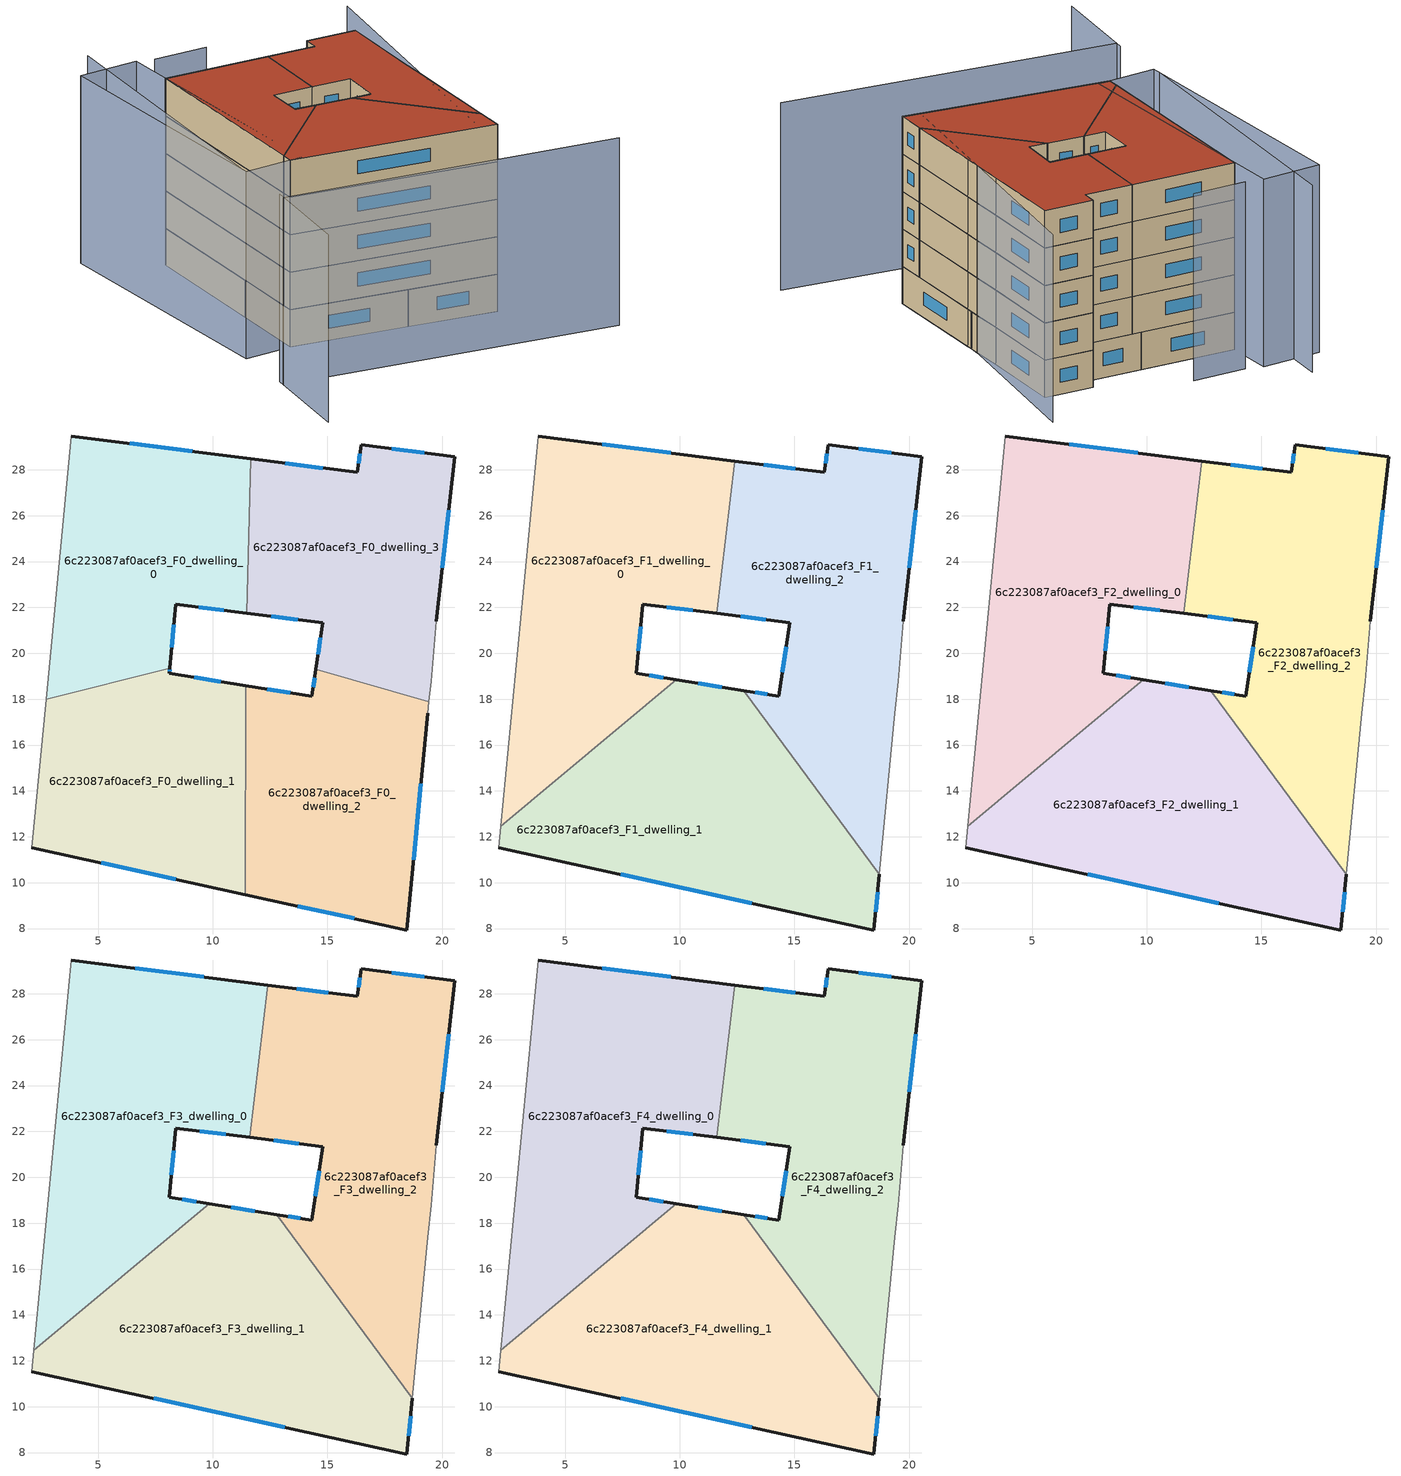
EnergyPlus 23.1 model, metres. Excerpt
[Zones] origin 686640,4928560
6c223087af0acef3_F0_dwelling_0
 floor ground (EU_floor_Construction): 11.48,21.75 11.66,28.48 3.83,29.48 2.73,18 8.13,19.36 8.39,22.15 z0
 wall outside (EU_wall_Construction): 11.48,21.75 8.39,22.15 8.13,19.36 / 3.83,29.48 11.66,28.48 z0:3
 wall adiabatic (EU_wall_Construction): 2.73,18 3.83,29.48 z0:3
 wall to 6c223087af0acef3_F0_dwelling_3 (EU_wall_Construction): 11.66,28.48 11.48,21.75 z0:3
 wall to 6c223087af0acef3_F0_dwelling_1 (EU_wall_Construction): 8.13,19.36 2.73,18 z0:3
 window (EU_Window_Construction): 10.48,21.88 9.4,22.02 / 8.31,21.24 8.22,20.26 / 6.38,29.15 9.11,28.8 z0.98:2.02
6c223087af0acef3_F0_dwelling_1
 floor ground (EU_floor_Construction): 11.42,9.48 11.44,18.59 8.11,19.14 8.13,19.36 2.73,18 2.11,11.53 z0
 wall outside (EU_wall_Construction): 8.13,19.36 8.11,19.14 11.44,18.59 / 11.42,9.48 2.11,11.53 z0:3
 wall adiabatic (EU_wall_Construction): 2.11,11.53 2.73,18 z0:3
 wall to 6c223087af0acef3_F0_dwelling_2 (EU_wall_Construction): 11.44,18.59 11.42,9.48 z0:3
 window (EU_Window_Construction): 8.12,19.29 8.12,19.21 / 9.19,18.96 10.36,18.77 / 8.39,10.15 5.14,10.86 z0.98:2.02
6c223087af0acef3_F0_dwelling_2
 floor ground (EU_floor_Construction): 18.47,7.94 19.37,17.39 19.43,17.9 14.49,19.31 14.32,18.13 11.44,18.59 11.42,9.48 z0
 wall outside (EU_wall_Construction): 11.44,18.59 14.32,18.13 14.49,19.31 / 19.37,17.39 18.47,7.94 11.42,9.48 z0:3
 wall adiabatic (EU_wall_Construction): 19.43,17.9 19.37,17.39 z0:3
 wall to 6c223087af0acef3_F0_dwelling_3 (EU_wall_Construction): 14.49,19.31 19.43,17.9 z0:3
 window (EU_Window_Construction): 16.18,8.44 13.71,8.98 / 12.38,18.44 13.38,18.28 / 14.38,18.51 14.44,18.93 / 19.08,14.31 18.76,11.01 z0.98:2.02
6c223087af0acef3_F0_dwelling_3
 floor ground (EU_floor_Construction): 19.43,17.9 19.52,18.77 19.75,21.41 20.55,28.58 16.47,29.1 16.31,27.89 11.66,28.48 11.48,21.75 14.79,21.34 14.49,19.31 z0
 wall outside (EU_wall_Construction): 14.49,19.31 14.79,21.34 11.48,21.75 / 11.66,28.48 16.31,27.89 16.47,29.1 20.55,28.58 19.75,21.41 z0:3
 wall adiabatic (EU_wall_Construction): 19.75,21.41 19.52,18.77 19.43,17.9 z0:3
 window (EU_Window_Construction): 14.59,19.97 14.69,20.68 / 13.71,21.47 12.56,21.62 / 13.17,28.29 14.8,28.08 / 16.36,28.28 16.42,28.7 / 17.8,28.93 19.22,28.75 / 20.29,26.24 20.01,23.74 z0.98:2.02
6c223087af0acef3_F1_dwelling_0
 floor to 6c223087af0acef3_F0_dwelling_0 (EU_floor_Construction): 11.48,21.75 11.66,28.48 3.83,29.48 2.73,18 8.13,19.36 8.39,22.15 z3
 floor to 6c223087af0acef3_F0_dwelling_3 (EU_floor_Construction): 11.62,21.74 12.39,28.38 11.66,28.48 11.48,21.75 z3
 floor to 6c223087af0acef3_F0_dwelling_1 (EU_floor_Construction): 9.85,18.85 8.11,19.14 8.13,19.36 2.73,18 2.2,12.45 z3
 wall outside (EU_wall_Construction): 11.62,21.74 8.39,22.15 8.11,19.14 9.85,18.85 / 3.83,29.48 12.39,28.38 z3:6
 wall adiabatic (EU_wall_Construction): 2.2,12.45 3.83,29.48 z3:6
 wall to 6c223087af0acef3_F1_dwelling_2 (EU_wall_Construction): 12.39,28.38 11.62,21.74 z3:6
 wall to 6c223087af0acef3_F1_dwelling_1 (EU_wall_Construction): 9.85,18.85 2.2,12.45 z3:6
 window (EU_Window_Construction): 10.57,21.87 9.44,22.01 / 8.3,21.17 8.2,20.11 / 8.67,19.04 9.28,18.95 / 6.61,29.12 9.61,28.74 z3.98:5.02
6c223087af0acef3_F1_dwelling_1
 floor to 6c223087af0acef3_F0_dwelling_1 (EU_floor_Construction): 11.42,9.48 11.44,18.59 9.85,18.85 2.2,12.45 2.11,11.53 z3
 floor to 6c223087af0acef3_F0_dwelling_2 (EU_floor_Construction): 18.47,7.94 18.7,10.38 12.78,18.38 11.44,18.59 11.42,9.48 z3
 wall outside (EU_wall_Construction): 9.85,18.85 12.78,18.38 / 18.7,10.38 18.47,7.94 2.11,11.53 z3:6
 wall adiabatic (EU_wall_Construction): 2.11,11.53 2.2,12.45 z3:6
 wall to 6c223087af0acef3_F1_dwelling_2 (EU_wall_Construction): 12.78,18.38 18.7,10.38 z3:6
 window (EU_Window_Construction): 10.8,18.7 11.83,18.53 / 18.63,9.58 18.55,8.73 / 13.15,9.1 7.43,10.36 z3.98:5.02
6c223087af0acef3_F1_dwelling_2
 floor to 6c223087af0acef3_F0_dwelling_3 (EU_floor_Construction): 19.43,17.9 19.52,18.77 19.75,21.41 20.55,28.58 16.47,29.1 16.31,27.89 12.39,28.38 11.62,21.74 14.79,21.34 14.49,19.31 z3
 floor to 6c223087af0acef3_F0_dwelling_2 (EU_floor_Construction): 18.7,10.38 19.37,17.39 19.43,17.9 14.49,19.31 14.32,18.13 12.78,18.38 z3
 wall outside (EU_wall_Construction): 12.78,18.38 14.32,18.13 14.79,21.34 11.62,21.74 / 12.39,28.38 16.31,27.89 16.47,29.1 20.55,28.58 19.75,21.41 z3:6
 wall adiabatic (EU_wall_Construction): 19.75,21.41 19.52,18.77 19.37,17.39 18.7,10.38 z3:6
 window (EU_Window_Construction): 13.28,18.29 13.82,18.21 / 14.47,19.17 14.64,20.29 / 13.76,21.47 12.65,21.61 / 13.66,28.22 15.04,28.05 / 16.36,28.28 16.42,28.7 / 17.8,28.93 19.22,28.75 / 20.29,26.24 20.01,23.74 z3.98:5.02
6c223087af0acef3_F2_dwelling_0
 floor to 6c223087af0acef3_F1_dwelling_0 (EU_floor_Construction): 9.85,18.85 8.11,19.14 8.39,22.15 11.62,21.74 12.39,28.38 3.83,29.48 2.2,12.45 z6
 wall outside (EU_wall_Construction): 11.62,21.74 8.39,22.15 8.11,19.14 9.85,18.85 / 3.83,29.48 12.39,28.38 z6:9
 wall adiabatic (EU_wall_Construction): 2.2,12.45 3.83,29.48 z6:9
 wall to 6c223087af0acef3_F2_dwelling_2 (EU_wall_Construction): 12.39,28.38 11.62,21.74 z6:9
 wall to 6c223087af0acef3_F2_dwelling_1 (EU_wall_Construction): 9.85,18.85 2.2,12.45 z6:9
 window (EU_Window_Construction): 10.57,21.87 9.44,22.01 / 8.3,21.17 8.2,20.11 / 8.67,19.04 9.28,18.95 / 6.61,29.12 9.61,28.74 z6.98:8.02
6c223087af0acef3_F2_dwelling_1
 floor to 6c223087af0acef3_F1_dwelling_1 (EU_floor_Construction): 18.47,7.94 18.7,10.38 12.78,18.38 9.85,18.85 2.2,12.45 2.11,11.53 z6
 wall outside (EU_wall_Construction): 9.85,18.85 12.78,18.38 / 18.7,10.38 18.47,7.94 2.11,11.53 z6:9
 wall adiabatic (EU_wall_Construction): 2.11,11.53 2.2,12.45 z6:9
 wall to 6c223087af0acef3_F2_dwelling_2 (EU_wall_Construction): 12.78,18.38 18.7,10.38 z6:9
 window (EU_Window_Construction): 10.8,18.7 11.83,18.53 / 18.63,9.58 18.55,8.73 / 13.15,9.1 7.43,10.36 z6.98:8.02
6c223087af0acef3_F2_dwelling_2
 floor to 6c223087af0acef3_F1_dwelling_2 (EU_floor_Construction): 18.7,10.38 19.37,17.39 19.52,18.77 19.75,21.41 20.55,28.58 16.47,29.1 16.31,27.89 12.39,28.38 11.62,21.74 14.79,21.34 14.32,18.13 12.78,18.38 z6
 wall outside (EU_wall_Construction): 12.78,18.38 14.32,18.13 14.79,21.34 11.62,21.74 / 12.39,28.38 16.31,27.89 16.47,29.1 20.55,28.58 19.75,21.41 z6:9
 wall adiabatic (EU_wall_Construction): 19.75,21.41 19.52,18.77 19.37,17.39 18.7,10.38 z6:9
 window (EU_Window_Construction): 13.28,18.29 13.82,18.21 / 14.47,19.17 14.64,20.29 / 13.76,21.47 12.65,21.61 / 13.66,28.22 15.04,28.05 / 16.36,28.28 16.42,28.7 / 17.8,28.93 19.22,28.75 / 20.29,26.24 20.01,23.74 z6.98:8.02
6c223087af0acef3_F3_dwelling_0
 floor to 6c223087af0acef3_F2_dwelling_0 (EU_floor_Construction): 9.85,18.85 8.11,19.14 8.39,22.15 11.62,21.74 12.39,28.38 3.83,29.48 2.2,12.45 z9
 wall outside (EU_wall_Construction): 11.62,21.74 8.39,22.15 8.11,19.14 9.85,18.85 / 3.83,29.48 12.39,28.38 z9:12
 wall adiabatic (EU_wall_Construction): 2.2,12.45 3.83,29.48 z9:12
 wall to 6c223087af0acef3_F3_dwelling_2 (EU_wall_Construction): 12.39,28.38 11.62,21.74 z9:12
 wall to 6c223087af0acef3_F3_dwelling_1 (EU_wall_Construction): 9.85,18.85 2.2,12.45 z9:12
 window (EU_Window_Construction): 10.57,21.87 9.44,22.01 / 8.3,21.17 8.2,20.11 / 8.67,19.04 9.28,18.95 / 6.61,29.12 9.61,28.74 z9.98:11.02
6c223087af0acef3_F3_dwelling_1
 floor to 6c223087af0acef3_F2_dwelling_1 (EU_floor_Construction): 18.47,7.94 18.7,10.38 12.78,18.38 9.85,18.85 2.2,12.45 2.11,11.53 z9
 wall outside (EU_wall_Construction): 9.85,18.85 12.78,18.38 / 18.7,10.38 18.47,7.94 2.11,11.53 z9:12
 wall adiabatic (EU_wall_Construction): 2.11,11.53 2.2,12.45 z9:12
 wall to 6c223087af0acef3_F3_dwelling_2 (EU_wall_Construction): 12.78,18.38 18.7,10.38 z9:12
 window (EU_Window_Construction): 10.8,18.7 11.83,18.53 / 18.63,9.58 18.55,8.73 / 13.15,9.1 7.43,10.36 z9.98:11.02
6c223087af0acef3_F3_dwelling_2
 floor to 6c223087af0acef3_F2_dwelling_2 (EU_floor_Construction): 18.7,10.38 19.37,17.39 19.52,18.77 19.75,21.41 20.55,28.58 16.47,29.1 16.31,27.89 12.39,28.38 11.62,21.74 14.79,21.34 14.32,18.13 12.78,18.38 z9
 wall outside (EU_wall_Construction): 12.78,18.38 14.32,18.13 14.79,21.34 11.62,21.74 / 12.39,28.38 16.31,27.89 16.47,29.1 20.55,28.58 19.75,21.41 z9:12
 wall adiabatic (EU_wall_Construction): 19.75,21.41 19.52,18.77 19.37,17.39 18.7,10.38 z9:12
 window (EU_Window_Construction): 13.28,18.29 13.82,18.21 / 14.47,19.17 14.64,20.29 / 13.76,21.47 12.65,21.61 / 13.66,28.22 15.04,28.05 / 16.36,28.28 16.42,28.7 / 17.8,28.93 19.22,28.75 / 20.29,26.24 20.01,23.74 z9.98:11.02
6c223087af0acef3_F4_dwelling_0
 floor to 6c223087af0acef3_F3_dwelling_0 (EU_floor_Construction): 9.85,18.85 8.11,19.14 8.39,22.15 11.62,21.74 12.39,28.38 3.83,29.48 2.2,12.45 z12
 wall outside (EU_wall_Construction): 11.62,21.74 8.39,22.15 8.11,19.14 9.85,18.85 / 3.83,29.48 12.39,28.38 z12:15
 wall adiabatic (EU_wall_Construction): 2.2,12.45 3.83,29.48 z12:15
 wall to 6c223087af0acef3_F4_dwelling_2 (EU_wall_Construction): 12.39,28.38 11.62,21.74 z12:15
 wall to 6c223087af0acef3_F4_dwelling_1 (EU_wall_Construction): 9.85,18.85 2.2,12.45 z12:15
 window (EU_Window_Construction): 10.57,21.87 9.44,22.01 / 8.3,21.17 8.2,20.11 / 8.67,19.04 9.28,18.95 / 6.61,29.12 9.61,28.74 z12.98:14.02
 roof outside (EU_roof_Construction): 12.39,28.38 11.62,21.74 8.39,22.15 8.11,19.14 9.85,18.85 2.2,12.45 3.83,29.48 z15
6c223087af0acef3_F4_dwelling_1
 floor to 6c223087af0acef3_F3_dwelling_1 (EU_floor_Construction): 18.47,7.94 18.7,10.38 12.78,18.38 9.85,18.85 2.2,12.45 2.11,11.53 z12
 wall outside (EU_wall_Construction): 9.85,18.85 12.78,18.38 / 18.7,10.38 18.47,7.94 2.11,11.53 z12:15
 wall adiabatic (EU_wall_Construction): 2.11,11.53 2.2,12.45 z12:15
 wall to 6c223087af0acef3_F4_dwelling_2 (EU_wall_Construction): 12.78,18.38 18.7,10.38 z12:15
 window (EU_Window_Construction): 10.8,18.7 11.83,18.53 / 18.63,9.58 18.55,8.73 / 13.15,9.1 7.43,10.36 z12.98:14.02
 roof outside (EU_roof_Construction): 12.78,18.38 18.7,10.38 18.47,7.94 2.11,11.53 2.2,12.45 9.85,18.85 z15
6c223087af0acef3_F4_dwelling_2
 floor to 6c223087af0acef3_F3_dwelling_2 (EU_floor_Construction): 18.7,10.38 19.37,17.39 19.52,18.77 19.75,21.41 20.55,28.58 16.47,29.1 16.31,27.89 12.39,28.38 11.62,21.74 14.79,21.34 14.32,18.13 12.78,18.38 z12
 wall outside (EU_wall_Construction): 12.78,18.38 14.32,18.13 14.79,21.34 11.62,21.74 / 12.39,28.38 16.31,27.89 16.47,29.1 20.55,28.58 19.75,21.41 z12:15
 wall adiabatic (EU_wall_Construction): 19.75,21.41 19.52,18.77 19.37,17.39 18.7,10.38 z12:15
 window (EU_Window_Construction): 13.28,18.29 13.82,18.21 / 14.47,19.17 14.64,20.29 / 13.76,21.47 12.65,21.61 / 13.66,28.22 15.04,28.05 / 16.36,28.28 16.42,28.7 / 17.8,28.93 19.22,28.75 / 20.29,26.24 20.01,23.74 z12.98:14.02
 roof outside (EU_roof_Construction): 20.55,28.58 19.75,21.41 19.52,18.77 19.37,17.39 18.7,10.38 12.78,18.38 14.32,18.13 14.79,21.34 11.62,21.74 12.39,28.38 16.31,27.89 16.47,29.1 z15
shading: -2.5,6.09 24.19,0.6 / -2.38,6.72 -4,-1.57 / 1.72,36.33 -1.78,12.39 / 9.76,32.48 5.35,32.86 / 17.19,8.8 22.75,32.62 / -1.81,11.68 -0.94,33.51 / -0.94,33.51 3.98,33.31 / 3.98,33.31 3.11,11.49 / 3.11,11.49 -1.81,11.68 z0:15
[Building]
EU S2 Campaign: North Axis=0; Terrain=City; Solar Distribution=FullExterior
[Site:Location]
Bologna: Latitude=44.5; Longitude=11.25; Time Zone=1; Elevation=37
[SizingPeriod:WeatherFileDays]
AnnualSizingPeriod: Begin Month=1; Begin Day of Month=1; End Month=12; End Day of Month=31; Day of Week for Start Day=Monday; Use Weather File Daylight Saving Period=No; Use Weather File Rain and Snow Indicators=No
[MATERIAL]
EU_InternalMass_Material: Roughness=MediumRough; Thickness=0.1; Conductivity=1; Density=1800; Specific Heat=900; Thermal Absorptance=0.9; Solar Absorptance=0.7; Visible Absorptance=0.7
[MATERIAL:NOMASS] Roughness=MediumRough; Thermal Absorptance=0.9; Solar Absorptance=0.7; Visible Absorptance=0.7
Name | Thermal Resistance
EU_wall_NoMass | 0.905828
EU_roof_NoMass | 0.37593
EU_floor_NoMass | 0.67114
[WINDOWMATERIAL:SIMPLEGLAZINGSYSTEM]
EU_Window_SimpleGlazing: UFactor=4.52486; Solar Heat Gain Coefficient=0.85; Visible Transmittance=0.85
[CONSTRUCTION]
EU_wall_Construction: EU_wall_NoMass
EU_roof_Construction: EU_roof_NoMass
EU_floor_Construction: EU_floor_NoMass
EU_InternalMass_Construction: EU_InternalMass_Material
EU_Window_Construction: EU_Window_SimpleGlazing
[ZONE] Type=1; Multiplier=1; Ceiling Height=autocalculate; Floor Area=autocalculate; Part of Total Floor Area=Yes
Name | Volume
6c223087af0acef3_F0_dwelling_0 | 223.148
6c223087af0acef3_F1_dwelling_0 | 297.522
6c223087af0acef3_F2_dwelling_0; 6c223087af0acef3_F3_dwelling_0; 6c223087af0acef3_F4_dwelling_0 | 297.527
6c223087af0acef3_F0_dwelling_1; 6c223087af0acef3_F0_dwelling_2 | 223.151
6c223087af0acef3_F1_dwelling_1 | 297.52
6c223087af0acef3_F2_dwelling_1; 6c223087af0acef3_F3_dwelling_1; 6c223087af0acef3_F4_dwelling_1 | 297.524
6c223087af0acef3_F1_dwelling_2 | 297.521
6c223087af0acef3_F2_dwelling_2; 6c223087af0acef3_F3_dwelling_2; 6c223087af0acef3_F4_dwelling_2 | 297.526
6c223087af0acef3_F0_dwelling_3 | 223.15
[INTERNALMASS] Construction=EU_InternalMass_Construction
Name | Zone or ZoneList | Surface Area
6c223087af0acef3_F0_dwelling_0_EU_InternalMass | 6c223087af0acef3_F0_dwelling_0 | 74.3824
6c223087af0acef3_F0_dwelling_1_EU_InternalMass | 6c223087af0acef3_F0_dwelling_1 | 74.3833
6c223087af0acef3_F0_dwelling_2_EU_InternalMass | 6c223087af0acef3_F0_dwelling_2 | 74.3838
6c223087af0acef3_F0_dwelling_3_EU_InternalMass | 6c223087af0acef3_F0_dwelling_3 | 74.3834
6c223087af0acef3_F1_dwelling_0_EU_InternalMass | 6c223087af0acef3_F1_dwelling_0 | 99.176
6c223087af0acef3_F1_dwelling_1_EU_InternalMass | 6c223087af0acef3_F1_dwelling_1 | 99.1744
6c223087af0acef3_F1_dwelling_2_EU_InternalMass | 6c223087af0acef3_F1_dwelling_2 | 99.1759
6c223087af0acef3_F2_dwelling_0_EU_InternalMass | 6c223087af0acef3_F2_dwelling_0 | 99.176
6c223087af0acef3_F2_dwelling_1_EU_InternalMass | 6c223087af0acef3_F2_dwelling_1 | 99.1744
6c223087af0acef3_F2_dwelling_2_EU_InternalMass | 6c223087af0acef3_F2_dwelling_2 | 99.1759
6c223087af0acef3_F3_dwelling_0_EU_InternalMass | 6c223087af0acef3_F3_dwelling_0 | 99.176
6c223087af0acef3_F3_dwelling_1_EU_InternalMass | 6c223087af0acef3_F3_dwelling_1 | 99.1744
6c223087af0acef3_F3_dwelling_2_EU_InternalMass | 6c223087af0acef3_F3_dwelling_2 | 99.1759
6c223087af0acef3_F4_dwelling_0_EU_InternalMass | 6c223087af0acef3_F4_dwelling_0 | 99.176
6c223087af0acef3_F4_dwelling_1_EU_InternalMass | 6c223087af0acef3_F4_dwelling_1 | 99.1744
6c223087af0acef3_F4_dwelling_2_EU_InternalMass | 6c223087af0acef3_F4_dwelling_2 | 99.1759
[OTHEREQUIPMENT] Fuel Type=Electricity; Design Level Calculation Method=Watts/Area; Power per Zone Floor Area=1; Fraction Latent=0; Fraction Radiant=0; Fraction Lost=0; Carbon Dioxide Generation Rate=0; EndUse Subcategory=EU_Step8_InternalGains
Name | Zone or ZoneList or Space or SpaceList | Schedule
EU_Step8_InternalGain_6c223087af0acef3_F0_dwelling_0_f000 | 6c223087af0acef3_F0_dwelling_0 | EU_Step8_GainSchedule_6c223087af0acef3_F0_dwelling_0_f000
EU_Step8_InternalGain_6c223087af0acef3_F0_dwelling_1_f000 | 6c223087af0acef3_F0_dwelling_1 | EU_Step8_GainSchedule_6c223087af0acef3_F0_dwelling_1_f000
EU_Step8_InternalGain_6c223087af0acef3_F0_dwelling_2_f000 | 6c223087af0acef3_F0_dwelling_2 | EU_Step8_GainSchedule_6c223087af0acef3_F0_dwelling_2_f000
EU_Step8_InternalGain_6c223087af0acef3_F0_dwelling_3_f000 | 6c223087af0acef3_F0_dwelling_3 | EU_Step8_GainSchedule_6c223087af0acef3_F0_dwelling_3_f000
EU_Step8_InternalGain_6c223087af0acef3_F1_dwelling_0_f000 | 6c223087af0acef3_F1_dwelling_0 | EU_Step8_GainSchedule_6c223087af0acef3_F1_dwelling_0_f000
EU_Step8_InternalGain_6c223087af0acef3_F1_dwelling_1_f000 | 6c223087af0acef3_F1_dwelling_1 | EU_Step8_GainSchedule_6c223087af0acef3_F1_dwelling_1_f000
EU_Step8_InternalGain_6c223087af0acef3_F1_dwelling_2_f000 | 6c223087af0acef3_F1_dwelling_2 | EU_Step8_GainSchedule_6c223087af0acef3_F1_dwelling_2_f000
EU_Step8_InternalGain_6c223087af0acef3_F2_dwelling_0_f000 | 6c223087af0acef3_F2_dwelling_0 | EU_Step8_GainSchedule_6c223087af0acef3_F2_dwelling_0_f000
EU_Step8_InternalGain_6c223087af0acef3_F2_dwelling_1_f000 | 6c223087af0acef3_F2_dwelling_1 | EU_Step8_GainSchedule_6c223087af0acef3_F2_dwelling_1_f000
EU_Step8_InternalGain_6c223087af0acef3_F2_dwelling_2_f000 | 6c223087af0acef3_F2_dwelling_2 | EU_Step8_GainSchedule_6c223087af0acef3_F2_dwelling_2_f000
EU_Step8_InternalGain_6c223087af0acef3_F3_dwelling_0_f000 | 6c223087af0acef3_F3_dwelling_0 | EU_Step8_GainSchedule_6c223087af0acef3_F3_dwelling_0_f000
EU_Step8_InternalGain_6c223087af0acef3_F3_dwelling_1_f000 | 6c223087af0acef3_F3_dwelling_1 | EU_Step8_GainSchedule_6c223087af0acef3_F3_dwelling_1_f000
EU_Step8_InternalGain_6c223087af0acef3_F3_dwelling_2_f000 | 6c223087af0acef3_F3_dwelling_2 | EU_Step8_GainSchedule_6c223087af0acef3_F3_dwelling_2_f000
EU_Step8_InternalGain_6c223087af0acef3_F4_dwelling_0_f000 | 6c223087af0acef3_F4_dwelling_0 | EU_Step8_GainSchedule_6c223087af0acef3_F4_dwelling_0_f000
EU_Step8_InternalGain_6c223087af0acef3_F4_dwelling_1_f000 | 6c223087af0acef3_F4_dwelling_1 | EU_Step8_GainSchedule_6c223087af0acef3_F4_dwelling_1_f000
EU_Step8_InternalGain_6c223087af0acef3_F4_dwelling_2_f000 | 6c223087af0acef3_F4_dwelling_2 | EU_Step8_GainSchedule_6c223087af0acef3_F4_dwelling_2_f000
[ZONEVENTILATION:DESIGNFLOWRATE] Schedule=EU_AlwaysOn; Design Flow Rate Calculation Method=AirChanges/Hour; Air Changes per Hour=0.73129; Ventilation Type=Natural; Fan Pressure Rise=0; Fan Total Efficiency=1; Constant Term Coefficient=1; Temperature Term Coefficient=0; Velocity Term Coefficient=0; Velocity Squared Term Coefficient=0; Minimum Indoor Temperature=-100; Maximum Indoor Temperature=100; Delta Temperature=-100; Minimum Outdoor Temperature=-100; Maximum Outdoor Temperature=100; Maximum Wind Speed=40
Name | Zone or ZoneList or Space or SpaceList
EU_ConstantAir_6c223087af0acef3_F0_dwelling_0 | 6c223087af0acef3_F0_dwelling_0
EU_ConstantAir_6c223087af0acef3_F0_dwelling_1 | 6c223087af0acef3_F0_dwelling_1
EU_ConstantAir_6c223087af0acef3_F0_dwelling_2 | 6c223087af0acef3_F0_dwelling_2
EU_ConstantAir_6c223087af0acef3_F0_dwelling_3 | 6c223087af0acef3_F0_dwelling_3
EU_ConstantAir_6c223087af0acef3_F1_dwelling_0 | 6c223087af0acef3_F1_dwelling_0
EU_ConstantAir_6c223087af0acef3_F1_dwelling_1 | 6c223087af0acef3_F1_dwelling_1
EU_ConstantAir_6c223087af0acef3_F1_dwelling_2 | 6c223087af0acef3_F1_dwelling_2
EU_ConstantAir_6c223087af0acef3_F2_dwelling_0 | 6c223087af0acef3_F2_dwelling_0
EU_ConstantAir_6c223087af0acef3_F2_dwelling_1 | 6c223087af0acef3_F2_dwelling_1
EU_ConstantAir_6c223087af0acef3_F2_dwelling_2 | 6c223087af0acef3_F2_dwelling_2
EU_ConstantAir_6c223087af0acef3_F3_dwelling_0 | 6c223087af0acef3_F3_dwelling_0
EU_ConstantAir_6c223087af0acef3_F3_dwelling_1 | 6c223087af0acef3_F3_dwelling_1
EU_ConstantAir_6c223087af0acef3_F3_dwelling_2 | 6c223087af0acef3_F3_dwelling_2
EU_ConstantAir_6c223087af0acef3_F4_dwelling_0 | 6c223087af0acef3_F4_dwelling_0
EU_ConstantAir_6c223087af0acef3_F4_dwelling_1 | 6c223087af0acef3_F4_dwelling_1
EU_ConstantAir_6c223087af0acef3_F4_dwelling_2 | 6c223087af0acef3_F4_dwelling_2
[HVACTEMPLATE:THERMOSTAT] Constant Heating Setpoint=20; Constant Cooling Setpoint=50
EU_HeatOnly_6c223087af0acef3_F0_dwelling_0; EU_HeatOnly_6c223087af0acef3_F0_dwelling_1; EU_HeatOnly_6c223087af0acef3_F0_dwelling_2; EU_HeatOnly_6c223087af0acef3_F0_dwelling_3; EU_HeatOnly_6c223087af0acef3_F1_dwelling_0; EU_HeatOnly_6c223087af0acef3_F1_dwelling_1; EU_HeatOnly_6c223087af0acef3_F1_dwelling_2; EU_HeatOnly_6c223087af0acef3_F2_dwelling_0; EU_HeatOnly_6c223087af0acef3_F2_dwelling_1; EU_HeatOnly_6c223087af0acef3_F2_dwelling_2; EU_HeatOnly_6c223087af0acef3_F3_dwelling_0; EU_HeatOnly_6c223087af0acef3_F3_dwelling_1; EU_HeatOnly_6c223087af0acef3_F3_dwelling_2; EU_HeatOnly_6c223087af0acef3_F4_dwelling_0; EU_HeatOnly_6c223087af0acef3_F4_dwelling_1; EU_HeatOnly_6c223087af0acef3_F4_dwelling_2
[HVACTEMPLATE:ZONE:IDEALLOADSAIRSYSTEM] System Availability Schedule=EU_AlwaysOn; Maximum Heating Supply Air Temperature=50; Minimum Cooling Supply Air Temperature=13; Maximum Heating Supply Air Humidity Ratio=0.0156; Minimum Cooling Supply Air Humidity Ratio=0.0077; Heating Limit=NoLimit; Cooling Limit=NoLimit; Heating Availability Schedule=EU_AlwaysOn; Cooling Availability Schedule=EU_CoolingOff; Dehumidification Control Type=ConstantSensibleHeatRatio; Cooling Sensible Heat Ratio=0.7; Dehumidification Setpoint=60; Humidification Control Type=None; Humidification Setpoint=30; Outdoor Air Method=None; Outdoor Air Flow Rate per Person=0.00944; Outdoor Air Flow Rate per Zone Floor Area=0; Outdoor Air Flow Rate per Zone=0; Demand Controlled Ventilation Type=None; Outdoor Air Economizer Type=NoEconomizer; Heat Recovery Type=None; Sensible Heat Recovery Effectiveness=0.7; Latent Heat Recovery Effectiveness=0.65
Name | Template Thermostat
6c223087af0acef3_F0_dwelling_0 | EU_HeatOnly_6c223087af0acef3_F0_dwelling_0
6c223087af0acef3_F0_dwelling_1 | EU_HeatOnly_6c223087af0acef3_F0_dwelling_1
6c223087af0acef3_F0_dwelling_2 | EU_HeatOnly_6c223087af0acef3_F0_dwelling_2
6c223087af0acef3_F0_dwelling_3 | EU_HeatOnly_6c223087af0acef3_F0_dwelling_3
6c223087af0acef3_F1_dwelling_0 | EU_HeatOnly_6c223087af0acef3_F1_dwelling_0
6c223087af0acef3_F1_dwelling_1 | EU_HeatOnly_6c223087af0acef3_F1_dwelling_1
6c223087af0acef3_F1_dwelling_2 | EU_HeatOnly_6c223087af0acef3_F1_dwelling_2
6c223087af0acef3_F2_dwelling_0 | EU_HeatOnly_6c223087af0acef3_F2_dwelling_0
6c223087af0acef3_F2_dwelling_1 | EU_HeatOnly_6c223087af0acef3_F2_dwelling_1
6c223087af0acef3_F2_dwelling_2 | EU_HeatOnly_6c223087af0acef3_F2_dwelling_2
6c223087af0acef3_F3_dwelling_0 | EU_HeatOnly_6c223087af0acef3_F3_dwelling_0
6c223087af0acef3_F3_dwelling_1 | EU_HeatOnly_6c223087af0acef3_F3_dwelling_1
6c223087af0acef3_F3_dwelling_2 | EU_HeatOnly_6c223087af0acef3_F3_dwelling_2
6c223087af0acef3_F4_dwelling_0 | EU_HeatOnly_6c223087af0acef3_F4_dwelling_0
6c223087af0acef3_F4_dwelling_1 | EU_HeatOnly_6c223087af0acef3_F4_dwelling_1
6c223087af0acef3_F4_dwelling_2 | EU_HeatOnly_6c223087af0acef3_F4_dwelling_2
[SIZING:ZONE] Zone Cooling Design Supply Air Temperature Input Method=SupplyAirTemperature; Zone Cooling Design Supply Air Temperature=13; Zone Heating Design Supply Air Temperature Input Method=SupplyAirTemperature; Zone Heating Design Supply Air Temperature=50; Zone Cooling Design Supply Air Humidity Ratio=0.008; Zone Heating Design Supply Air Humidity Ratio=0.008; Cooling Design Air Flow Method=DesignDay; Cooling Design Air Flow Rate=0; Cooling Minimum Air Flow per Zone Floor Area=0.000762; Cooling Minimum Air Flow=0; Cooling Minimum Air Flow Fraction=0.2; Heating Design Air Flow Method=DesignDay; Heating Design Air Flow Rate=0; Heating Maximum Air Flow per Zone Floor Area=0.002032; Heating Maximum Air Flow=0.141576; Heating Maximum Air Flow Fraction=0.3; Account for Dedicated Outdoor Air System=No; Dedicated Outdoor Air System Control Strategy=NeutralSupplyAir; Dedicated Outdoor Air Low Setpoint Temperature for Design=autosize; Dedicated Outdoor Air High Setpoint Temperature for Design=autosize; Zone Load Sizing Method=Sensible Load Only No Latent Load; Zone Latent Cooling Design Supply Air Humidity Ratio Input Method=HumidityRatioDifference; Zone Cooling Design Supply Air Humidity Ratio Difference=0.005; Zone Latent Heating Design Supply Air Humidity Ratio Input Method=HumidityRatioDifference; Zone Humidification Design Supply Air Humidity Ratio Difference=0.005
6c223087af0acef3_F0_dwelling_0; 6c223087af0acef3_F0_dwelling_1; 6c223087af0acef3_F0_dwelling_2; 6c223087af0acef3_F0_dwelling_3; 6c223087af0acef3_F1_dwelling_0; 6c223087af0acef3_F1_dwelling_1; 6c223087af0acef3_F1_dwelling_2; 6c223087af0acef3_F2_dwelling_0; 6c223087af0acef3_F2_dwelling_1; 6c223087af0acef3_F2_dwelling_2; 6c223087af0acef3_F3_dwelling_0; 6c223087af0acef3_F3_dwelling_1; 6c223087af0acef3_F3_dwelling_2; 6c223087af0acef3_F4_dwelling_0; 6c223087af0acef3_F4_dwelling_1; 6c223087af0acef3_F4_dwelling_2
[SCHEDULE:CONSTANT]
Name | Hourly Value
EU_AlwaysOn | 1
EU_CoolingOff | 0
[SCHEDULE:FILE] Column Number=1; Rows to Skip at Top=0; Number of Hours of Data=8760; Column Separator=Comma; Interpolate to Timestep=No; Minutes per Item=60; Adjust Schedule for Daylight Savings=Yes
Name | File
EU_Step8_GainSchedule_6c223087af0acef3_F0_dwelling_0_f000 | ../../schedules/6c223087af0acef3/6c223087af0acef3_F0_dwelling_0_f000_gain.csv
EU_Step8_GainSchedule_6c223087af0acef3_F0_dwelling_1_f000 | ../../schedules/6c223087af0acef3/6c223087af0acef3_F0_dwelling_1_f000_gain.csv
EU_Step8_GainSchedule_6c223087af0acef3_F0_dwelling_2_f000 | ../../schedules/6c223087af0acef3/6c223087af0acef3_F0_dwelling_2_f000_gain.csv
EU_Step8_GainSchedule_6c223087af0acef3_F0_dwelling_3_f000 | ../../schedules/6c223087af0acef3/6c223087af0acef3_F0_dwelling_3_f000_gain.csv
EU_Step8_GainSchedule_6c223087af0acef3_F1_dwelling_0_f000 | ../../schedules/6c223087af0acef3/6c223087af0acef3_F1_dwelling_0_f000_gain.csv
EU_Step8_GainSchedule_6c223087af0acef3_F1_dwelling_1_f000 | ../../schedules/6c223087af0acef3/6c223087af0acef3_F1_dwelling_1_f000_gain.csv
EU_Step8_GainSchedule_6c223087af0acef3_F1_dwelling_2_f000 | ../../schedules/6c223087af0acef3/6c223087af0acef3_F1_dwelling_2_f000_gain.csv
EU_Step8_GainSchedule_6c223087af0acef3_F2_dwelling_0_f000 | ../../schedules/6c223087af0acef3/6c223087af0acef3_F2_dwelling_0_f000_gain.csv
EU_Step8_GainSchedule_6c223087af0acef3_F2_dwelling_1_f000 | ../../schedules/6c223087af0acef3/6c223087af0acef3_F2_dwelling_1_f000_gain.csv
EU_Step8_GainSchedule_6c223087af0acef3_F2_dwelling_2_f000 | ../../schedules/6c223087af0acef3/6c223087af0acef3_F2_dwelling_2_f000_gain.csv
EU_Step8_GainSchedule_6c223087af0acef3_F3_dwelling_0_f000 | ../../schedules/6c223087af0acef3/6c223087af0acef3_F3_dwelling_0_f000_gain.csv
EU_Step8_GainSchedule_6c223087af0acef3_F3_dwelling_1_f000 | ../../schedules/6c223087af0acef3/6c223087af0acef3_F3_dwelling_1_f000_gain.csv
EU_Step8_GainSchedule_6c223087af0acef3_F3_dwelling_2_f000 | ../../schedules/6c223087af0acef3/6c223087af0acef3_F3_dwelling_2_f000_gain.csv
EU_Step8_GainSchedule_6c223087af0acef3_F4_dwelling_0_f000 | ../../schedules/6c223087af0acef3/6c223087af0acef3_F4_dwelling_0_f000_gain.csv
EU_Step8_GainSchedule_6c223087af0acef3_F4_dwelling_1_f000 | ../../schedules/6c223087af0acef3/6c223087af0acef3_F4_dwelling_1_f000_gain.csv
EU_Step8_GainSchedule_6c223087af0acef3_F4_dwelling_2_f000 | ../../schedules/6c223087af0acef3/6c223087af0acef3_F4_dwelling_2_f000_gain.csv
